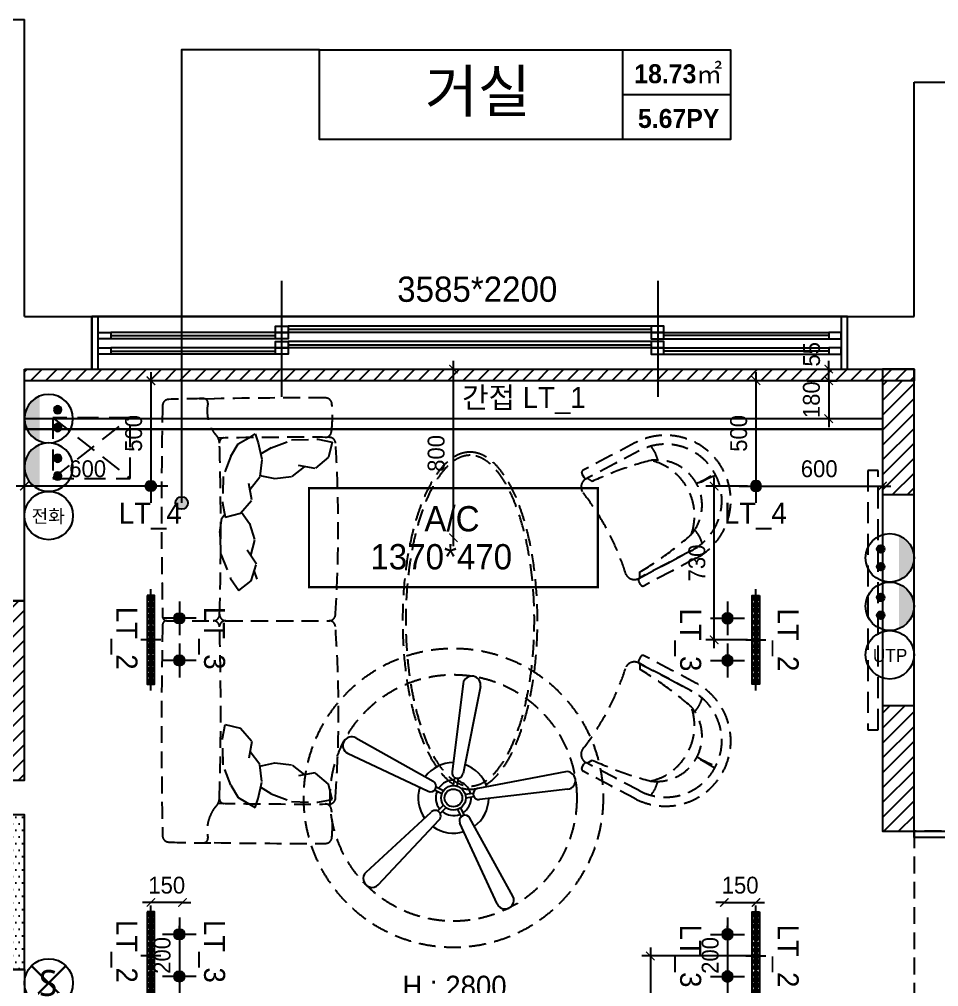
# Model space of a CAD drawing. Header units: inches. Extents: x 45519 to 207552, y -100391 to 47052.
# Drawn here: x 178344 to 182705, y 28313 to 32904 of the extents above; entities that cross this region are included whole.
import ezdxf
from ezdxf.enums import TextEntityAlignment as Align

# ---------------------------------------------------------------- set-up
doc = ezdxf.new("R2010")
doc.units = ezdxf.units.IN
doc.header["$LTSCALE"] = 100
doc.header["$MEASUREMENT"] = 0
doc.header["$PDSIZE"] = 700.071425
for name, pattern in [('DASHEDX2', [1.5, 1, -0.5]), ('DH-HID2', [1.2, 0.8, -0.4]), ('HID', [2.3, 1.5, -0.8]), ('HID2', [1, 0.5, -0.5])]:
    doc.linetypes.add(name, pattern=pattern)
for name, color, linetype in [('0-ELC TEXT', 7, 'Continuous'), ('03-TEXT', 3, 'Continuous'), ('03-WAL NEW', 3, 'Continuous'), ('06-FUR', 6, 'Continuous'), ('06-LIGHT', 4, 'Continuous'), ('07-DIM WAL', 5, 'Continuous'), ('08-HAT', 8, 'Continuous'), ('2-con', 2, 'Continuous'), ('3.기호.계단선', 30, 'Continuous'), ('4-win', 4, 'Continuous'), ('CEIL-LIGHT', 7, 'Continuous'), ('CO-DO-FR', 7, 'Continuous'), ('CO-DOOR', 8, 'Continuous'), ('FU-FURM', 251, 'DH-HID2'), ('RC-LIGHT', 7, 'Continuous'), ('도면층4', 4, 'Continuous'), ('도면층5', 5, 'Continuous'), ('설비', 140, 'Continuous')]:
    doc.layers.add(name, color=color, linetype=linetype)
doc.styles.add('HY 울릉도 L', font='')
doc.styles.add('넥슨고딕', font='NEXONLv1GothicBold.ttf')
doc.styles.add('코레일둥고', font='Korail_Round_Gothic_Medium.ttf')
doc.styles.get('HY 울릉도 L').set_extended_font_data('HY울릉도L')
doc.dimstyles.new('40', dxfattribs={"dimscale": 40, "dimtxt": 2, "dimasz": 1, "dimexe": 1, "dimexo": 1, "dimgap": 1, "dimtad": 1, "dimdec": 0, "dimrnd": 0.05, "dimdsep": 46, "dimlunit": 6, "dimtxsty": 'HY 울릉도 L', "dimblk": 'ARCHTICK', "dimcen": 2.5, "dimdle": 1, "dimclrd": 133, "dimclre": 133, "dimclrt": 30, "dimadec": 0, "dimazin": 0, "dimtfac": 1, "dimtdec": 0, "dimtix": 1, "dimtmove": 2, "dimatfit": 3, "dimldrblk": 'ARCHTICK', "dimfxl": 0, "dimlwd": -1, "dimlwe": -1, "dimarcsym": 0})
pattern_1 = [(45, (69203.706, 3807.85), (-35.355339, 35.355339), [])]

# ---------------------------------------------------------------- blocks, each defined once
blk = doc.blocks.new('CELILNGPAN')
at = {"layer": '06-FUR', "color": 6}
for p, q in [((48717.2, -3709.4), (48676.4, -4034.6)), ((48781.1, -3721), (48717.1, -4041.2)), ((48322.4, -3909.7), (48607.1, -4069.5)), ((48291.6, -3966.9), (48588.2, -4106.2)), ((48682.4, -4085.6), (48687.2, -4056.2)), ((48695.2, -4087.7), (48700, -4058.3)), ((49093.7, -4034.6), (48771.7, -4096.2)), ((48644.6, -4104.7), (48618.1, -4091.1)), ((48638.6, -4116.2), (48612.1, -4102.6)), ((48725.1, -4117.8), (48754.5, -4113.2)), ((48727, -4130.6), (48756.5, -4126)), ((49102.3, -4098.9), (48778, -4137)), ((48645.1, -4158.1), (48623.9, -4179.1)), ((48360.1, -4404.3), (48600.1, -4182.9)), ((48654.2, -4167.3), (48633.1, -4188.3)), ((48696.1, -4174.1), (48709.5, -4200.7)), ((48707.7, -4168.3), (48721.1, -4194.9)), ((48404.9, -4451.3), (48629.1, -4212.2)), ((48842.1, -4521.2), (48705.7, -4224.6)), ((48900.6, -4493.1), (48742.5, -4206))]:
    blk.add_line(p, q, dxfattribs=at)
for radius in [45.4, 32.5]:
    blk.add_circle((48681.6, -4131), radius, dxfattribs=at)
for centre, radius, start, end in [((48749.2, -3715.2), 32.5, 349.67, 169.67), ((48307, -3938.3), 32.5, 61.67, 241.67), ((48681.6, -4131), 129.8, 90.4651, 143.078), ((48681.6, -4131), 129.8, 18.4651, 71.078), ((48696.7, -4037.9), 20.6, 170.7734, 350.7734), ((49098, -4066.8), 32.5, 277.67, 97.67), ((48681.6, -4131), 129.8, 162.4651, 215.078), ((48597.7, -4087.9), 20.6, 242.7734, 62.7734), ((48681.6, -4131), 64.9, 86.5125, 147.0342), ((48681.6, -4131), 64.9, 14.5125, 75.0342), ((48681.6, -4131), 64.9, 158.5125, 219.0342), ((48681.6, -4131), 64.9, 302.5125, 3.0342), ((48774.9, -4116.6), 20.6, 98.7734, 278.7734), ((48681.6, -4131), 129.8, 306.4651, 359.078), ((48614.6, -4197.5), 20.6, 314.7734, 134.7734), ((48681.6, -4131), 64.9, 230.5125, 291.0342), ((48724.1, -4215.3), 20.6, 26.7734, 206.7734), ((48681.6, -4131), 129.8, 234.4651, 287.078), ((48382.5, -4427.8), 32.5, 133.67, 313.67), ((48871.4, -4507.2), 32.5, 205.67, 25.67)]:
    blk.add_arc(centre, radius, start, end, dxfattribs=at)
blk = doc.blocks.new('_ArchTick')
at = {"color": 0, "linetype": 'ByBlock', "const_width": 0.15}
blk.add_lwpolyline([(-0.5, -0.5), (0.5, 0.5)], dxfattribs=at)
blk = doc.blocks.new('*D175')
at = {"layer": '07-DIM WAL', "color": 133}
for p, q in [((180402.9, 30403.8), (180402.9, 31283.8)), ((180442.9, 31243.8), (180442.9, 31243.8)), ((180442.9, 30443.8), (180442.9, 30443.8))]:
    blk.add_line(p, q, dxfattribs=at)
at = {"layer": 'Defpoints', "color": 0}
for p in [(180402.9, 31243.8), (180402.9, 31243.8), (180402.9, 30443.8)]:
    blk.add_point(p, dxfattribs=at)
at = {"layer": '07-DIM WAL', "color": 133, "xscale": 40, "yscale": 40, "zscale": 40}
for p, rotation in [((180402.9, 31243.8), 90), ((180402.9, 30443.8), 270)]:
    blk.add_blockref('_ArchTick', p, dxfattribs=dict(at, rotation=rotation))
at = {"layer": '07-DIM WAL', "color": 30, "insert": (180321.2, 30843.8), "char_height": 80, "attachment_point": 5, "rotation": 90, "style": 'HY 울릉도 L'}
blk.add_mtext('800', dxfattribs=at)
blk = doc.blocks.new('*D177')
at = {"layer": '07-DIM WAL', "color": 133}
for p, q in [((182183.1, 31188.8), (182183.1, 31228.8)), ((182080.7, 31188.8), (182223.1, 31188.8)), ((182183.1, 31188.8), (182183.1, 31008.8)), ((182080.7, 31008.8), (182223.1, 31008.8)), ((182183.1, 31008.8), (182183.1, 30968.8))]:
    blk.add_line(p, q, dxfattribs=at)
at = {"layer": 'Defpoints', "color": 0}
for p in [(182040.7, 31188.8), (182040.7, 31008.8), (182183.1, 31008.8)]:
    blk.add_point(p, dxfattribs=at)
at = {"layer": '07-DIM WAL', "color": 133, "xscale": 40, "yscale": 40, "zscale": 40}
for p, rotation in [((182183.1, 31188.8), 270), ((182183.1, 31008.8), 90)]:
    blk.add_blockref('_ArchTick', p, dxfattribs=dict(at, rotation=rotation))
at = {"layer": '07-DIM WAL', "color": 30, "insert": (182101.3, 31098.8), "char_height": 80, "attachment_point": 5, "rotation": 90, "style": 'HY 울릉도 L'}
blk.add_mtext('180', dxfattribs=at)
blk = doc.blocks.new('*D178')
at = {"layer": '07-DIM WAL', "color": 133}
for p, q in [((182183.1, 31243.8), (182183.1, 31283.8)), ((182183.1, 31188.8), (182183.1, 31243.8)), ((182223.1, 31243.8), (182223.1, 31243.8)), ((182183.1, 31188.8), (182183.1, 31148.8)), ((182223.1, 31188.8), (182223.1, 31188.8))]:
    blk.add_line(p, q, dxfattribs=at)
at = {"layer": 'Defpoints', "color": 0}
for p in [(182183.1, 31243.8), (182183.1, 31243.8), (182183.1, 31188.8)]:
    blk.add_point(p, dxfattribs=at)
at = {"layer": '07-DIM WAL', "color": 133, "xscale": 40, "yscale": 40, "zscale": 40}
for p, rotation in [((182183.1, 31243.8), 270), ((182183.1, 31188.8), 90)]:
    blk.add_blockref('_ArchTick', p, dxfattribs=dict(at, rotation=rotation))
at = {"layer": '07-DIM WAL', "color": 30, "insert": (182102.2, 31314.2), "char_height": 80, "attachment_point": 5, "rotation": 90, "style": 'HY 울릉도 L'}
blk.add_mtext('55', dxfattribs=at)
blk = doc.blocks.new('vudauseh2')
at = {"layer": '08-HAT'}
h = blk.add_hatch(dxfattribs=at)
h.set_pattern_fill('DOTS', color=10, scale=500)
h.set_pattern_definition([(0, (95733.026, -17820), (15.625, 31.25), [0, -31.25])])
h.paths.add_polyline_path([(177517.9, 10573.8), (177767.9, 10573.8), (177767.9, 11308.8), (177517.9, 11308.8)])
at = {"color": 10}
blk.add_lwpolyline([(177517.9, 10573.8), (177767.9, 10573.8), (177767.9, 11308.8), (177517.9, 11308.8)], close=True, dxfattribs=at)
at = {"layer": '2-con'}
for p, q in [((177257.9, 15083.8), (177767.9, 15083.8)), ((177767.9, 13673.8), (177767.9, 15083.8)), ((181987.9, 13673.8), (181987.9, 14785.8)), ((181987.9, 14785.8), (183157.9, 14785.8)), ((177767.9, 13673.8), (178087.9, 13673.8)), ((178087.9, 13423.8), (178087.9, 13673.8)), ((181672.9, 13423.8), (181672.9, 13673.8)), ((181672.9, 13673.8), (181987.9, 13673.8)), ((177767.9, 12323.8), (177767.9, 13423.8)), ((177767.9, 13423.8), (178087.9, 13423.8)), ((181672.9, 13423.8), (181987.9, 13423.8)), ((181987.9, 11230.8), (181987.9, 13423.8)), ((177517.9, 12323.8), (177767.9, 12323.8)), ((181987.9, 11230.8), (182237.9, 11230.8)), ((177767.9, 10573.8), (177767.9, 10428.8))]:
    blk.add_line(p, q, dxfattribs=at)
blk.add_lwpolyline([(177767.9, 10573.8), (174147.9, 10573.8)], dxfattribs=at)
at = {"layer": '4-win'}
for points in [[(178087.9, 13673.8), (178087.9, 13423.8), (181672.9, 13423.8), (181672.9, 13673.8)], [(178087.9, 13673.8), (178087.9, 13423.8), (178117.9, 13423.8), (178117.9, 13673.8)], [(181642.9, 13673.8), (181642.9, 13423.8), (181672.9, 13423.8), (181672.9, 13673.8)]]:
    blk.add_lwpolyline(points, close=True, dxfattribs=at)
at = {"layer": '도면층4'}
for p, q in [((178987.9, 13843), (178987.9, 13293)), ((180772.9, 13843), (180772.9, 13293)), ((178087.9, 13673.8), (181672.9, 13673.8)), ((179019.2, 13613), (180741.6, 13613)), ((178177.9, 13583), (178959.2, 13583)), ((181582.9, 13583), (180801.6, 13583)), ((178177.9, 13509.2), (178959.2, 13509.2)), ((179019.2, 13539.2), (180741.6, 13539.2)), ((181582.9, 13509.2), (180801.6, 13509.2))]:
    blk.add_line(p, q, dxfattribs=at)
for points in [[(178117.9, 13568), (178117.9, 13598), (178177.9, 13598), (178177.9, 13568)], [(178959.2, 13598), (178959.2, 13628), (179019.2, 13628), (179019.2, 13598)], [(178959.2, 13568), (178959.2, 13598), (179019.2, 13598), (179019.2, 13568)], [(180801.6, 13598), (180801.6, 13628), (180741.6, 13628), (180741.6, 13598)], [(180801.6, 13568), (180801.6, 13598), (180741.6, 13598), (180741.6, 13568)], [(181642.9, 13568), (181642.9, 13598), (181582.9, 13598), (181582.9, 13568)], [(178959.2, 13524.2), (178959.2, 13554.2), (179019.2, 13554.2), (179019.2, 13524.2)], [(180801.6, 13524.2), (180801.6, 13554.2), (180741.6, 13554.2), (180741.6, 13524.2)], [(178117.9, 13494.2), (178117.9, 13524.2), (178177.9, 13524.2), (178177.9, 13494.2)], [(178959.2, 13494.2), (178959.2, 13524.2), (179019.2, 13524.2), (179019.2, 13494.2)], [(180801.6, 13494.2), (180801.6, 13524.2), (180741.6, 13524.2), (180741.6, 13494.2)], [(181642.9, 13494.2), (181642.9, 13524.2), (181582.9, 13524.2), (181582.9, 13494.2)]]:
    blk.add_lwpolyline(points, close=True, dxfattribs=at)
at = {"layer": '도면층5'}
for p, q in [((178959.2, 13598), (178177.9, 13598)), ((180741.6, 13628), (179019.2, 13628)), ((180741.6, 13598), (179019.2, 13598)), ((180801.6, 13598), (181582.9, 13598)), ((178959.2, 13568), (178177.9, 13568)), ((180741.6, 13554.2), (179019.2, 13554.2)), ((180801.6, 13568), (181582.9, 13568)), ((178959.2, 13524.2), (178177.9, 13524.2)), ((180741.6, 13524.2), (179019.2, 13524.2)), ((180801.6, 13524.2), (181582.9, 13524.2)), ((178959.2, 13494.2), (178177.9, 13494.2)), ((180801.6, 13494.2), (181582.9, 13494.2))]:
    blk.add_line(p, q, dxfattribs=at)
at = {"layer": '도면층4', "style": '코레일둥고'}
blk.add_text('3585*2200', height=120, dxfattribs=at).set_placement((179536.2, 13743.2))
blk = doc.blocks.new('CJSWJDEH')
at = {"layer": '03-WAL NEW'}
h = blk.add_hatch(dxfattribs=at)
h.set_pattern_fill('_USER', color=256, scale=50, angle=45, pattern_type=0)
h.set_pattern_definition([(45, (50851.974, 3807.85), (-35.355339, 35.355339), [])])
h.paths.add_polyline_path([(207639.9, 34996.7), (207489.9, 34996.7), (207489.9, 34455.2), (207639.9, 34455.2)])
h.paths.add_polyline_path([(207639.9, 33455.2), (207489.9, 33455.2), (207489.9, 32858.7), (207639.9, 32858.7)])
h = blk.add_hatch(dxfattribs=at)
h.set_pattern_fill('_USER', color=256, scale=50, angle=45, pattern_type=0)
h.set_pattern_definition(pattern_1)
h.paths.add_polyline_path([(203169.9, 33101.7), (203419.9, 33101.7), (203419.9, 33951.7), (203169.9, 33951.7)])
at = {"layer": '3.기호.계단선'}
h = blk.add_hatch(dxfattribs=at)
h.set_pattern_fill('_USER', color=8, scale=50, angle=45, pattern_type=0)
h.set_pattern_definition(pattern_1)
h.paths.add_polyline_path([(203419.9, 35051.7), (207639.9, 35051.7), (207639.9, 34996.7), (203419.9, 34996.7)])
at = {"layer": '03-WAL NEW'}
blk.add_lwpolyline([(207639.9, 35051.7), (207489.9, 35051.7), (207489.9, 32858.7), (207639.9, 32858.7)], dxfattribs=at)
for points in [[(207489.9, 33455.2), (207639.9, 33455.2), (207639.9, 34455.2), (207489.9, 34455.2)], [(203169.9, 33101.7), (203419.9, 33101.7), (203419.9, 33951.7), (203169.9, 33951.7)]]:
    blk.add_lwpolyline(points, close=True, dxfattribs=at)
at = {"layer": '06-FUR', "color": 8, "linetype": 'DASHEDX2'}
for p, q in [((203554.3, 34532.1), (203921.3, 34820.1)), ((203554.3, 34820.1), (203921.3, 34532.1)), ((203921.3, 34820.1), (203554.3, 34820.1)), ((203554.3, 34820.1), (203554.3, 34532.1)), ((203921.3, 34532.1), (203921.3, 34820.1)), ((203554.3, 34532.1), (203921.3, 34532.1))]:
    blk.add_line(p, q, dxfattribs=at)
blk.add_lwpolyline([(207419.9, 33340.2), (207469.9, 33340.2), (207469.9, 34570.2), (207419.9, 34570.2)], close=True, dxfattribs=at)
at = {"layer": '3.기호.계단선', "color": 8}
blk.add_lwpolyline([(203419.9, 35051.7), (207639.9, 35051.7), (207639.9, 34996.7), (203419.9, 34996.7), (203419.9, 35051.7)], dxfattribs=at)
at = {"layer": 'CO-DO-FR', "color": 8}
blk.add_lwpolyline([(207639.9, 32828.7), (207639.9, 32858.7), (207889.9, 32858.7), (207889.9, 32828.7)], close=True, dxfattribs=at)
at = {"layer": 'CO-DOOR', "color": 8, "linetype": 'DH-HID2'}
blk.add_lwpolyline([(207639.9, 31958.7), (207889.9, 31958.7), (207889.9, 32858.7), (207639.9, 32858.7), (207639.9, 31958.7), (207639.9, 31958.7)], dxfattribs=at)
at = {"layer": 'FU-FURM', "color": 8}
for p, q in [((204248.7, 34911.6), (204319.6, 34911.4)), ((204434.5, 34696.4), (204495.3, 34732.3)), ((204495.3, 34732.3), (204514.8, 34743.9)), ((204514.8, 34743.9), (204528.7, 34702.2)), ((204590.8, 34678.7), (204687.4, 34715.7)), ((204687.4, 34715.7), (204812.1, 34719.3)), ((204812.1, 34719.3), (204879.8, 34705.8)), ((204399.7, 34638.5), (204434.5, 34696.4)), ((204528.7, 34702.2), (204546, 34621.4)), ((204590.8, 34678.7), (204540.2, 34648.2)), ((204879.8, 34705.8), (204861.8, 34633.6)), ((206315.9, 34701.7), (206201.5, 34641.3)), ((206335.8, 34664.1), (206221.4, 34603.7)), ((204399.7, 34638.5), (204362.6, 34541.8)), ((204546, 34621.4), (204536, 34539.4)), ((204861.8, 34633.6), (204798.6, 34579.4)), ((206201.5, 34641.3), (206069.6, 34571.6)), ((204689.9, 34542.4), (204748.9, 34588.4)), ((204798.6, 34579.4), (204699.2, 34597.5)), ((206221.4, 34603.7), (206089.5, 34534)), ((204362.6, 34541.8), (204359, 34417.2)), ((204498.9, 34430.7), (204480.9, 34530)), ((204536, 34539.4), (204489.9, 34480.4)), ((204537, 34547.6), (204607.9, 34532.4)), ((204607.9, 34532.4), (204689.9, 34542.4)), ((206064.6, 34555.2), (206073.1, 34539.1)), ((206089.5, 34534), (206112.7, 34518.7)), ((204359, 34417.2), (204372.6, 34349.4)), ((204444.8, 34367.5), (204498.9, 34430.7)), ((204347, 34276.9), (204356, 34343.9)), ((204356, 34343.9), (204369.9, 34363)), ((204372.6, 34349.4), (204444.8, 34367.5)), ((204449.6, 34373.2), (204488, 34319.4)), ((204488, 34319.4), (204511.4, 34240.2)), ((204347, 34276.9), (204351.4, 34173.5)), ((204520.7, 34125.7), (204464.6, 34209.7)), ((204511.4, 34240.2), (204492.7, 34167.7)), ((204351.4, 34173.5), (204397.7, 34057.7)), ((206585.6, 34191.5), (206471.2, 34131.1)), ((206471.2, 34131.1), (206585.6, 34191.5)), ((204496.1, 34046.2), (204520.7, 34125.7)), ((206333.9, 34058.5), (206471.2, 34131.1)), ((206471.2, 34131.1), (206339.3, 34061.3)), ((206605.4, 34153.9), (206491.1, 34093.5)), ((204510.2, 34091.7), (204522.2, 34055.6)), ((206339.3, 34061.3), (206339.8, 34089.1)), ((206491.1, 34093.5), (206359.2, 34023.8)), ((204397.7, 34057.7), (204437, 34000.9)), ((204437, 34000.9), (204496.1, 34046.2)), ((206342.8, 34028.8), (206334.3, 34044.9)), ((204095.1, 33857.7), (204315.8, 33857.7)), ((204095.1, 33857.7), (204315.3, 33857.7)), ((204374.6, 33857.7), (204865.2, 33857.7)), ((204375.5, 33857.7), (204865.2, 33857.7)), ((206333.9, 33656.9), (206471.2, 33584.3)), ((206342.8, 33686.5), (206334.3, 33670.4)), ((206339.3, 33654), (206339.8, 33626.3)), ((206471.2, 33584.3), (206339.3, 33654)), ((206491.1, 33621.9), (206359.2, 33691.6)), ((206605.4, 33561.4), (206491.1, 33621.9)), ((206585.6, 33523.8), (206471.2, 33584.3)), ((206471.2, 33584.3), (206585.6, 33523.8)), ((204359, 33298.1), (204372.6, 33365.9)), ((204372.6, 33365.9), (204444.8, 33347.8)), ((204444.8, 33347.8), (204498.9, 33284.6)), ((204362.6, 33173.5), (204359, 33298.1)), ((204498.9, 33284.6), (204480.9, 33185.3)), ((204536, 33175.9), (204489.9, 33235)), ((206089.5, 33181.3), (206112.7, 33196.6)), ((204399.7, 33076.9), (204362.6, 33173.5)), ((204546, 33093.9), (204536, 33175.9)), ((204537, 33167.8), (204607.9, 33183)), ((204607.9, 33183), (204689.9, 33172.9)), ((204689.9, 33172.9), (204748.9, 33126.9)), ((206064.6, 33160.2), (206073.1, 33176.3)), ((206221.4, 33111.6), (206089.5, 33181.3)), ((204798.6, 33135.9), (204699.2, 33117.9)), ((204861.8, 33081.8), (204798.6, 33135.9)), ((206201.5, 33074), (206069.6, 33143.7)), ((206335.8, 33051.2), (206221.4, 33111.6)), ((204399.7, 33076.9), (204434.5, 33018.9)), ((204528.7, 33013.2), (204546, 33093.9)), ((204590.8, 33036.6), (204540.2, 33067.1)), ((204879.8, 33009.5), (204861.8, 33081.8)), ((206315.9, 33013.6), (206201.5, 33074)), ((204434.5, 33018.9), (204495.3, 32983)), ((204514.8, 32971.4), (204528.7, 33013.2)), ((204590.8, 33036.6), (204687.4, 32999.6)), ((204812.1, 32996), (204879.8, 33009.5)), ((204495.3, 32983), (204514.8, 32971.4)), ((204687.4, 32999.6), (204812.1, 32996))]:
    blk.add_line(p, q, dxfattribs=at)
for centre, radius, start, end in [((204104.9, 34877.9), 30, 90, 178.6153), ((204268.7, 31271.9), 3639.7, 89.9738, 92.5801), ((204270.4, 34891.6), 20, 354.9218, 89.9788), ((204468.4, 34853.9), 181.7, 168.5844, 212.4122), ((204730.8, 12488.1), 22427, 89.70074, 91.05052), ((204848.5, 34884.8), 30, 4.6513, 91.0673), ((229706.2, 34384), 25636.1, 178.89434, 181.13163), ((204267.2, 34830), 613.8, 352.9582, 5.3518), ((204367.8, 34784.9), 60, 208.3433, 226.5767), ((204846.6, 34758), 30, 268.9375, 353.8803), ((204285.3, 34697.8), 60, 2.2668, 46.5767), ((204744.4, 12914.3), 21813.9, 89.67978, 91.06472), ((204365.1, 34704.9), 20, 90, 180), ((204866.2, 34697.9), 30, 4.8447, 89.7024), ((206460.7, 34427.8), 309.8, 297.8591, 117.8591), ((189950.3, 34284.8), 14401, 358.41541, 1.6528), ((198411, 34300.6), 6497.4, 356.33333, 3.52821), ((206460.7, 34427.8), 267.3, 297.8591, 117.8591), ((206285, 34592), 141.6, 11.5694, 41.5397), ((206814, 33000.1), 1672.8, 104.6398, 114.7879), ((206419.5, 34405.6), 214.8, 319.804, 97.5617), ((206328.6, 34355.9), 270, 340.766, 76.5997), ((206075.3, 34560.8), 12.2, 117.8591, 207.8591), ((206104.9, 34491.7), 44.6, 117.8591, 207.8591), ((206083.8, 34544.7), 12.2, 207.8591, 297.8591), ((206430.4, 34922.6), 449.6, 293.2027, 305.8783), ((206852.5, 34124.1), 449.6, 109.8399, 122.5137), ((205082, 33699.1), 1250.1, 17.5952, 38.123), ((205480, 35524), 1672.8, 300.9303, 311.2813), ((206497.4, 34190.2), 141.6, 14.1785, 43.8361), ((206313, 34097.8), 44.6, 207.8591, 297.8591), ((206345, 34050.6), 12.2, 117.8591, 207.8591), ((206353.5, 34034.5), 12.2, 207.8591, 297.8591), ((204315.8, 33887.7), 30, 270, 357.9269), ((204375.5, 33887.7), 30, 177.7521, 270), ((204865.2, 33887.7), 30, 270, 354.9651), ((229680.9, 33331.6), 25610.8, 178.86781, 181.10619), ((204095.1, 33877.7), 20, 180, 270), ((204095.1, 33837.7), 20, 90, 180), ((204315.3, 33827.7), 30, 2.181, 90), ((204374.6, 33827.7), 30, 90, 168.9461), ((204865.2, 33827.7), 30, 5.7889, 90), ((190431.2, 33423.7), 13920, 358.31346, 1.66786), ((199393.5, 33424.9), 5516.5, 355.7319, 4.218), ((206313, 33617.5), 44.6, 62.1409, 152.1409), ((206345, 33664.7), 12.2, 152.1409, 242.1409), ((206353.5, 33680.8), 12.2, 62.1409, 152.1409), ((205082, 34016.2), 1250.1, 321.877, 342.4048), ((205480, 32191.4), 1672.8, 48.7187, 59.0697), ((206460.7, 33287.5), 309.8, 242.1409, 62.1409), ((206460.7, 33287.5), 267.3, 242.1409, 62.1409), ((206497.4, 33525.1), 141.6, 316.1639, 345.8215), ((206328.6, 33359.5), 270, 283.4003, 19.234), ((206419.5, 33309.8), 214.8, 262.4383, 40.196), ((206104.9, 33223.6), 44.6, 152.1409, 242.1409), ((206814, 34715.2), 1672.8, 245.2121, 255.3602), ((206430.4, 32792.7), 449.6, 54.1217, 66.7973), ((206852.5, 33591.2), 449.6, 237.4863, 250.1601), ((206075.3, 33154.5), 12.2, 152.1409, 242.1409), ((206083.8, 33170.6), 12.2, 62.1409, 152.1409), ((206285, 33123.3), 141.6, 318.4603, 348.4306), ((204285.3, 33018), 60, 313.4233, 357.7332), ((204365.1, 33010.9), 20, 180, 270), ((204866.2, 33018), 30, 270.2976, 355.1553), ((204367.8, 32930.9), 60, 133.4233, 151.6567), ((204744.4, 54801.5), 21813.9, 268.93528, 270.32022), ((204846.6, 32957.9), 30, 6.1197, 91.0625), ((204468.4, 32862), 181.7, 147.5878, 191.4156), ((204267.2, 32885.8), 613.8, 354.6482, 7.0418), ((204104.9, 32837.4), 30, 181.3847, 270), ((204270.4, 32824.2), 20, 270.0212, 5.0782), ((204848.5, 32831), 30, 268.9327, 355.3487), ((204259, 36201.4), 3397.5, 267.4006, 271.0228), ((204730.8, 55227.7), 22427, 268.94948, 270.29926)]:
    blk.add_arc(centre, radius, start, end, dxfattribs=at)
at = {"layer": 'FU-FURM', "color": 8, "extrusion": (0, 0, -1)}
blk.add_ellipse((205533.7, 33857.7), major_axis=(0, 800), ratio=0.4, dxfattribs=at)
at = {"layer": 'FU-FURM', "color": 8}
blk.add_open_spline([(205533.7, 34642.7), (205542.8, 34642.7), (205551.8, 34641.6), (205570, 34637.2), (205579.1, 34633.9), (205597.4, 34625), (205606.6, 34619.4), (205624.8, 34605.9), (205634, 34597.9), (205652, 34579.7), (205660.9, 34569.5), (205678.4, 34546.7), (205686.9, 34534.2), (205703.6, 34507.2), (205711.7, 34492.5), (205727.4, 34461.4), (205735, 34444.8), (205749.4, 34409.9), (205756.3, 34391.5), (205772.2, 34345), (205780.8, 34316.1), (205796.4, 34255.5), (205803.3, 34223.8), (205815.4, 34158.3), (205820.6, 34124.5), (205829.1, 34055.5), (205832.3, 34020.2), (205837, 33948.9), (205838.3, 33912.8), (205839, 33840.5), (205838.3, 33804.3), (205835.1, 33732.5), (205832.5, 33696.9), (205825.4, 33626.9), (205820.8, 33592.5), (205810, 33525.6), (205803.6, 33493.1), (205789.3, 33430.7), (205781.2, 33400.7), (205763.6, 33343.9), (205754.1, 33317), (205733.6, 33266.9), (205722.7, 33243.7), (205699.9, 33201.3), (205688, 33182.2), (205666.2, 33152.3), (205656.6, 33140.7), (205637, 33120.2), (205627.2, 33111.3), (205607.3, 33096.3), (205597.3, 33090.2), (205579.3, 33081.6), (205571.3, 33078.6), (205555.4, 33074.5), (205547.5, 33073.2), (205531.6, 33072.4), (205523.7, 33072.8), (205507.8, 33075.3), (205499.9, 33077.5), (205483.9, 33083.4), (205475.9, 33087.2), (205459.8, 33096.7), (205451.8, 33102.3), (205435.8, 33115.4), (205427.9, 33122.8), (205412.2, 33139.4), (205404.4, 33148.6), (205389.1, 33168.7), (205381.6, 33179.6), (205363.6, 33208.3), (205353.4, 33226.9), (205333.8, 33267.3), (205324.5, 33289), (205306.9, 33335.3), (205298.7, 33359.8), (205283.4, 33411.2), (205276.4, 33438.1), (205263.8, 33493.9), (205258.1, 33522.7), (205248.2, 33582), (205244, 33612.4), (205237, 33674.3), (205234.3, 33705.8), (205230.4, 33769.4), (205229.3, 33801.5), (205228.5, 33865.8), (205228.9, 33898), (205231.2, 33962.1), (205233.2, 33994), (205238.6, 34056.8), (205242.1, 34087.8), (205250.5, 34148.5), (205255.5, 34178.2), (205266.8, 34235.9), (205273.2, 34263.8), (205287.1, 34317.5), (205294.8, 34343.2), (205311.2, 34392.2), (205320, 34415.3), (205338.7, 34458.7), (205348.5, 34478.9), (205368.9, 34516.1), (205379.6, 34533), (205401.4, 34563.4), (205412.7, 34576.8), (205433, 34597.5), (205442, 34605.4), (205460.2, 34618.9), (205469.2, 34624.5), (205487.4, 34633.5), (205496.4, 34636.9), (205514.4, 34641.4), (205523.4, 34642.5), (205532.8, 34642.7), (205533.3, 34642.7), (205533.7, 34642.7)], degree=3, knots=[0, 0, 0, 0, 0.096006, 0.096006, 0.192013, 0.192013, 0.288019, 0.288019, 0.384026, 0.384026, 0.480032, 0.480032, 0.576039, 0.576039, 0.672045, 0.672045, 0.768052, 0.768052, 0.864058, 0.864058, 1.000623, 1.000623, 1.137188, 1.137188, 1.273752, 1.273752, 1.410317, 1.410317, 1.546881, 1.546881, 1.683446, 1.683446, 1.820011, 1.820011, 1.956575, 1.956575, 2.09314, 2.09314, 2.229705, 2.229705, 2.366269, 2.366269, 2.502834, 2.502834, 2.639398, 2.639398, 2.743847, 2.743847, 2.848296, 2.848296, 2.952744, 2.952744, 3.036859, 3.036859, 3.120973, 3.120973, 3.205087, 3.205087, 3.289202, 3.289202, 3.373316, 3.373316, 3.45743, 3.45743, 3.541545, 3.541545, 3.625659, 3.625659, 3.709774, 3.709774, 3.831324, 3.831324, 3.952874, 3.952874, 4.074424, 4.074424, 4.195974, 4.195974, 4.317525, 4.317525, 4.439075, 4.439075, 4.560625, 4.560625, 4.682175, 4.682175, 4.803725, 4.803725, 4.925276, 4.925276, 5.046826, 5.046826, 5.168376, 5.168376, 5.289926, 5.289926, 5.411476, 5.411476, 5.533027, 5.533027, 5.654577, 5.654577, 5.776127, 5.776127, 5.897677, 5.897677, 5.992828, 5.992828, 6.087979, 6.087979, 6.18313, 6.18313, 6.278281, 6.278281, 6.283185, 6.283185, 6.283185, 6.283185], dxfattribs=at)
blk.add_blockref('vudauseh2', (25652, 21627.9))
blk = doc.blocks.new('egoo')
at = {"layer": '설비'}
h = blk.add_hatch(color=140, dxfattribs=at)
edge = h.paths.add_edge_path()
edge.add_arc((1015645.3, 443433.7), 22.3, 0, 360)
h = blk.add_hatch(color=140, dxfattribs=at)
edge = h.paths.add_edge_path()
edge.add_arc((1015747.7, 443433.7), 22.3, 0, 360)
h = blk.add_hatch(color=140, dxfattribs=at)
edge = h.paths.add_edge_path()
edge.add_line((1015826.3, 443329.1), (1015566.6, 443329.1))
edge.add_ellipse((1015696.5, 443381.5), major_axis=(99, 99), ratio=1, start_angle=156.9578, end_angle=293.0422)
at = {"layer": '설비', "color": 140}
for centre, radius in [((1015696.5, 443381.5), 140), ((1015645.3, 443433.7), 22.3), ((1015747.7, 443433.7), 22.3)]:
    blk.add_circle(centre, radius, dxfattribs=at)
blk = doc.blocks.new('SW')
at = {"layer": '설비', "color": 140}
blk.add_circle((11533254.1, -14277699.4), 184, dxfattribs=at)
at = {"layer": '설비', "color": 140, "insert": (11533320, -14277600.8), "char_height": 197.143, "attachment_point": 3, "style": '코레일둥고'}
blk.add_mtext_dynamic_manual_height_columns('{\\fMalgun Gothic|b0|i0|c129|p50;S}', width=314.327, gutter_width=2.19, heights=[0], dxfattribs=at)
blk = doc.blocks.new('15RN')
at = {"linetype": 'Continuous'}
h = blk.add_hatch(color=4, dxfattribs=at)
h.dxf.hatch_style = 1
edge = h.paths.add_edge_path()
edge.add_arc((178902.9, 29403.8), 11.1, -90, 270)
h = blk.add_hatch(color=4, dxfattribs=at)
h.dxf.hatch_style = 1
edge = h.paths.add_edge_path()
edge.add_arc((178902.9, 29376.3), 11.1, -90, 270)
h = blk.add_hatch(color=4, dxfattribs=at)
h.dxf.hatch_style = 1
edge = h.paths.add_edge_path()
edge.add_arc((178902.9, 29348.8), 11.1, 90, 450, ccw=False)
h = blk.add_hatch(color=4, dxfattribs=at)
h.dxf.hatch_style = 1
edge = h.paths.add_edge_path()
edge.add_arc((178902.9, 29321.4), 11.1, 90, 450, ccw=False)
h = blk.add_hatch(color=4, dxfattribs=at)
h.dxf.hatch_style = 1
edge = h.paths.add_edge_path()
edge.add_arc((178902.9, 29293.9), 11.1, 90, 450, ccw=False)
h = blk.add_hatch(color=4, dxfattribs=at)
h.dxf.hatch_style = 1
edge = h.paths.add_edge_path()
edge.add_arc((178902.9, 29263.8), 11.1, -90, 270)
h = blk.add_hatch(color=4, dxfattribs=at)
h.dxf.hatch_style = 1
edge = h.paths.add_edge_path()
edge.add_arc((178902.9, 29236.3), 11.1, -90, 270)
h = blk.add_hatch(color=4, dxfattribs=at)
h.dxf.hatch_style = 1
edge = h.paths.add_edge_path()
edge.add_arc((178902.9, 29208.8), 11.1, 90, 450, ccw=False)
h = blk.add_hatch(color=4, dxfattribs=at)
h.dxf.hatch_style = 1
edge = h.paths.add_edge_path()
edge.add_arc((178902.9, 29181.4), 11.1, 90, 450, ccw=False)
h = blk.add_hatch(color=4, dxfattribs=at)
h.dxf.hatch_style = 1
edge = h.paths.add_edge_path()
edge.add_arc((178902.9, 29153.9), 11.1, 90, 450, ccw=False)
h = blk.add_hatch(color=4, dxfattribs=at)
h.dxf.hatch_style = 1
edge = h.paths.add_edge_path()
edge.add_arc((178902.9, 29123.8), 11.1, -90, 270)
h = blk.add_hatch(color=4, dxfattribs=at)
h.dxf.hatch_style = 1
edge = h.paths.add_edge_path()
edge.add_arc((178902.9, 29096.3), 11.1, -90, 270)
h = blk.add_hatch(color=4, dxfattribs=at)
h.dxf.hatch_style = 1
edge = h.paths.add_edge_path()
edge.add_arc((178902.9, 29068.8), 11.1, 90, 450, ccw=False)
h = blk.add_hatch(color=4, dxfattribs=at)
h.dxf.hatch_style = 1
edge = h.paths.add_edge_path()
edge.add_arc((178902.9, 29041.4), 11.1, 90, 450, ccw=False)
h = blk.add_hatch(color=4, dxfattribs=at)
h.dxf.hatch_style = 1
edge = h.paths.add_edge_path()
edge.add_arc((178902.9, 29013.9), 11.1, 90, 450, ccw=False)
at = {"color": 1, "linetype": 'Continuous'}
for p, q in [((178902.9, 28968.8), (178902.9, 29448.8)), ((178950.4, 29208.8), (178855.4, 29208.8))]:
    blk.add_line(p, q, dxfattribs=at)
at = {"color": 4, "linetype": 'Continuous'}
for centre, radius in [((178902.9, 29403.8), 12.2), ((178902.9, 29376.3), 12.2), ((178902.9, 29403.8), 11.1), ((178902.9, 29376.3), 11.1), ((178902.9, 29348.8), 12.2), ((178902.9, 29348.8), 11.1), ((178902.9, 29321.4), 12.2), ((178902.9, 29293.9), 12.2), ((178902.9, 29321.4), 11.1), ((178902.9, 29293.9), 11.1), ((178902.9, 29263.8), 12.2), ((178902.9, 29236.3), 12.2), ((178902.9, 29263.8), 11.1), ((178902.9, 29236.3), 11.1), ((178902.9, 29208.8), 12.2), ((178902.9, 29208.8), 11.1), ((178902.9, 29181.4), 12.2), ((178902.9, 29153.9), 12.2), ((178902.9, 29181.4), 11.1), ((178902.9, 29153.9), 11.1), ((178902.9, 29123.8), 12.2), ((178902.9, 29096.3), 12.2), ((178902.9, 29123.8), 11.1), ((178902.9, 29096.3), 11.1), ((178902.9, 29068.8), 12.2), ((178902.9, 29068.8), 11.1), ((178902.9, 29041.4), 12.2), ((178902.9, 29013.9), 12.2), ((178902.9, 29041.4), 11.1), ((178902.9, 29013.9), 11.1)]:
    blk.add_circle(centre, radius, dxfattribs=at)
at = {"layer": 'RC-LIGHT'}
blk.add_lwpolyline([(178885.4, 29418.8), (178885.4, 28998.8), (178920.4, 28998.8), (178920.4, 29418.8)], close=True, dxfattribs=at)
blk = doc.blocks.new('1')
at = {"linetype": 'Continuous'}
h = blk.add_hatch(color=4, dxfattribs=at)
h.dxf.hatch_style = 1
edge = h.paths.add_edge_path()
edge.add_arc((11539653.5, -14273503.8), 37.5, 0, 360)
at = {"color": 1, "linetype": 'Continuous'}
for p, q in [((11539653.5, -14273637.1), (11539653.5, -14273370.5)), ((11539520.2, -14273503.8), (11539786.8, -14273503.8))]:
    blk.add_line(p, q, dxfattribs=at)
at = {"color": 4, "linetype": 'Continuous'}
for radius in [41.5, 37.5]:
    blk.add_circle((11539653.5, -14273503.8), radius, dxfattribs=at)
blk = doc.blocks.new('*D334')
at = {"layer": '07-DIM WAL', "color": 133}
for p, q in [((178967.9, 28712.5), (178927.9, 28712.5)), ((179117.9, 28712.5), (178967.9, 28712.5)), ((179117.9, 28712.5), (179157.9, 28712.5))]:
    blk.add_line(p, q, dxfattribs=at)
at = {"layer": 'Defpoints', "color": 0}
for p in [(178967.9, 28712.5), (178967.9, 28712.5), (179117.9, 28712.5)]:
    blk.add_point(p, dxfattribs=at)
at = {"layer": '07-DIM WAL', "color": 133, "xscale": 40, "yscale": 40, "zscale": 40}
blk.add_blockref('_ArchTick', (178967.9, 28712.5), dxfattribs=at)
at = {"layer": '07-DIM WAL', "color": 133, "xscale": 40, "yscale": 40, "zscale": 40, "rotation": 180}
blk.add_blockref('_ArchTick', (179117.9, 28712.5), dxfattribs=at)
at = {"layer": '07-DIM WAL', "color": 30, "insert": (179042.9, 28794.3), "char_height": 80, "attachment_point": 5, "style": 'HY 울릉도 L'}
blk.add_mtext('150', dxfattribs=at)
blk = doc.blocks.new('*D335')
at = {"layer": '07-DIM WAL', "color": 133}
for p, q in [((179102.9, 28561.3), (179102.9, 28601.3)), ((179102.9, 28561.3), (179102.9, 28361.3)), ((179142.9, 28561.3), (179142.9, 28561.3)), ((179102.9, 28361.3), (179102.9, 28321.3)), ((179142.9, 28361.3), (179142.9, 28361.3))]:
    blk.add_line(p, q, dxfattribs=at)
at = {"layer": 'Defpoints', "color": 0}
for p in [(179102.9, 28561.3), (179102.9, 28361.3), (179102.9, 28361.3)]:
    blk.add_point(p, dxfattribs=at)
at = {"layer": '07-DIM WAL', "color": 133, "xscale": 40, "yscale": 40, "zscale": 40}
for p, rotation in [((179102.9, 28561.3), 270), ((179102.9, 28361.3), 90)]:
    blk.add_blockref('_ArchTick', p, dxfattribs=dict(at, rotation=rotation))
at = {"layer": '07-DIM WAL', "color": 30, "insert": (179021.2, 28461.3), "char_height": 80, "attachment_point": 5, "rotation": 90, "style": 'HY 울릉도 L'}
blk.add_mtext('200', dxfattribs=at)
blk = doc.blocks.new('*D336')
at = {"layer": '07-DIM WAL', "color": 133}
for p, q in [((181687.9, 28712.5), (181647.9, 28712.5)), ((181687.9, 28712.5), (181837.9, 28712.5)), ((181837.9, 28712.5), (181877.9, 28712.5))]:
    blk.add_line(p, q, dxfattribs=at)
at = {"layer": 'Defpoints', "color": 0}
for p in [(181687.9, 28712.5), (181837.9, 28712.5), (181837.9, 28712.5)]:
    blk.add_point(p, dxfattribs=at)
at = {"layer": '07-DIM WAL', "color": 133, "xscale": 40, "yscale": 40, "zscale": 40}
blk.add_blockref('_ArchTick', (181687.9, 28712.5), dxfattribs=at)
at = {"layer": '07-DIM WAL', "color": 133, "xscale": 40, "yscale": 40, "zscale": 40, "rotation": 180}
blk.add_blockref('_ArchTick', (181837.9, 28712.5), dxfattribs=at)
at = {"layer": '07-DIM WAL', "color": 30, "insert": (181762.9, 28794.3), "char_height": 80, "attachment_point": 5, "style": 'HY 울릉도 L'}
blk.add_mtext('150', dxfattribs=at)
blk = doc.blocks.new('*D337')
at = {"layer": '07-DIM WAL', "color": 133}
for p, q in [((181702.9, 28561.3), (181702.9, 28601.3)), ((181662.9, 28561.3), (181662.9, 28561.3)), ((181702.9, 28561.3), (181702.9, 28361.3)), ((181702.9, 28361.3), (181702.9, 28321.3)), ((181742.9, 28361.3), (181742.9, 28361.3))]:
    blk.add_line(p, q, dxfattribs=at)
at = {"layer": 'Defpoints', "color": 0}
for p in [(181702.9, 28561.3), (181702.9, 28361.3), (181702.9, 28361.3)]:
    blk.add_point(p, dxfattribs=at)
at = {"layer": '07-DIM WAL', "color": 133, "xscale": 40, "yscale": 40, "zscale": 40}
for p, rotation in [((181702.9, 28561.3), 270), ((181702.9, 28361.3), 90)]:
    blk.add_blockref('_ArchTick', p, dxfattribs=dict(at, rotation=rotation))
at = {"layer": '07-DIM WAL', "color": 30, "insert": (181621.2, 28461.3), "char_height": 80, "attachment_point": 5, "rotation": 90, "style": 'HY 울릉도 L'}
blk.add_mtext('200', dxfattribs=at)
blk = doc.blocks.new('*D338')
at = {"layer": '07-DIM WAL', "color": 133}
for p, q in [((181837.9, 31228.8), (181837.9, 30648.8)), ((181877.9, 31188.8), (181877.9, 31188.8)), ((181877.9, 30688.8), (181877.9, 30688.8))]:
    blk.add_line(p, q, dxfattribs=at)
at = {"layer": 'Defpoints', "color": 0}
for p in [(181837.9, 31188.8), (181837.9, 30688.8), (181837.9, 30688.8)]:
    blk.add_point(p, dxfattribs=at)
at = {"layer": '07-DIM WAL', "color": 133, "xscale": 40, "yscale": 40, "zscale": 40}
for p, rotation in [((181837.9, 31188.8), 90), ((181837.9, 30688.8), 270)]:
    blk.add_blockref('_ArchTick', p, dxfattribs=dict(at, rotation=rotation))
at = {"layer": '07-DIM WAL', "color": 30, "insert": (181756.2, 30938.8), "char_height": 80, "attachment_point": 5, "rotation": 90, "style": 'HY 울릉도 L'}
blk.add_mtext('500', dxfattribs=at)
blk = doc.blocks.new('*D339')
at = {"layer": '07-DIM WAL', "color": 133}
blk.add_line((181797.9, 30688.8), (182477.9, 30688.8), dxfattribs=at)
at = {"layer": 'Defpoints', "color": 0}
for p in [(181837.9, 30688.8), (182437.9, 30688.8), (182437.9, 30688.8)]:
    blk.add_point(p, dxfattribs=at)
at = {"layer": '07-DIM WAL', "color": 133, "xscale": 40, "yscale": 40, "zscale": 40, "rotation": 180}
blk.add_blockref('_ArchTick', (181837.9, 30688.8), dxfattribs=at)
at = {"layer": '07-DIM WAL', "color": 133, "xscale": 40, "yscale": 40, "zscale": 40}
blk.add_blockref('_ArchTick', (182437.9, 30688.8), dxfattribs=at)
at = {"layer": '07-DIM WAL', "color": 30, "insert": (182137.9, 30770.5), "char_height": 80, "attachment_point": 5, "style": 'HY 울릉도 L'}
blk.add_mtext('600', dxfattribs=at)
blk = doc.blocks.new('*D340')
at = {"layer": '07-DIM WAL', "color": 133}
for p, q in [((178967.9, 31228.8), (178967.9, 30648.8)), ((178927.9, 31188.8), (178927.9, 31188.8)), ((178927.9, 30688.8), (178927.9, 30688.8))]:
    blk.add_line(p, q, dxfattribs=at)
at = {"layer": 'Defpoints', "color": 0}
for p in [(178967.9, 31188.8), (178967.9, 30688.8), (178967.9, 30688.8)]:
    blk.add_point(p, dxfattribs=at)
at = {"layer": '07-DIM WAL', "color": 133, "xscale": 40, "yscale": 40, "zscale": 40}
for p, rotation in [((178967.9, 31188.8), 90), ((178967.9, 30688.8), 270)]:
    blk.add_blockref('_ArchTick', p, dxfattribs=dict(at, rotation=rotation))
at = {"layer": '07-DIM WAL', "color": 30, "insert": (178886.2, 30938.8), "char_height": 80, "attachment_point": 5, "rotation": 90, "style": 'HY 울릉도 L'}
blk.add_mtext('500', dxfattribs=at)
blk = doc.blocks.new('*D341')
at = {"layer": '07-DIM WAL', "color": 133}
blk.add_line((179007.9, 30688.8), (178327.9, 30688.8), dxfattribs=at)
at = {"layer": 'Defpoints', "color": 0}
for p in [(178367.9, 30688.8), (178367.9, 30688.8), (178967.9, 30688.8)]:
    blk.add_point(p, dxfattribs=at)
at = {"layer": '07-DIM WAL', "color": 133, "xscale": 40, "yscale": 40, "zscale": 40, "rotation": 180}
blk.add_blockref('_ArchTick', (178367.9, 30688.8), dxfattribs=at)
at = {"layer": '07-DIM WAL', "color": 133, "xscale": 40, "yscale": 40, "zscale": 40}
blk.add_blockref('_ArchTick', (178967.9, 30688.8), dxfattribs=at)
at = {"layer": '07-DIM WAL', "color": 30, "insert": (178667.9, 30770.5), "char_height": 80, "attachment_point": 5, "style": 'HY 울릉도 L'}
blk.add_mtext('600', dxfattribs=at)
blk = doc.blocks.new('*D410')
at = {"layer": '07-DIM WAL', "color": 133}
for p, q in [((181337.1, 28498.8), (181337.1, 27688.8)), ((181845.4, 28458.8), (181297.1, 28458.8)), ((181852.9, 27728.8), (181297.1, 27728.8))]:
    blk.add_line(p, q, dxfattribs=at)
at = {"layer": 'Defpoints', "color": 0}
for p in [(181885.4, 28458.8), (181337.1, 27728.8), (181892.9, 27728.8)]:
    blk.add_point(p, dxfattribs=at)
at = {"layer": '07-DIM WAL', "color": 133, "xscale": 40, "yscale": 40, "zscale": 40}
for p, rotation in [((181337.1, 28458.8), 90), ((181337.1, 27728.8), 270)]:
    blk.add_blockref('_ArchTick', p, dxfattribs=dict(at, rotation=rotation))
at = {"layer": '07-DIM WAL', "color": 30, "insert": (181255.3, 28093.8), "char_height": 80, "attachment_point": 5, "rotation": 90, "style": 'HY 울릉도 L'}
blk.add_mtext('730', dxfattribs=at)
blk = doc.blocks.new('*D411')
at = {"layer": '07-DIM WAL', "color": 133}
for p, q in [((181639.7, 29918.8), (181639.7, 30728.8)), ((181797.9, 30688.8), (181599.7, 30688.8)), ((181797.9, 29958.8), (181599.7, 29958.8))]:
    blk.add_line(p, q, dxfattribs=at)
at = {"layer": 'Defpoints', "color": 0}
for p in [(181639.7, 30688.8), (181837.9, 30688.8), (181837.9, 29958.8)]:
    blk.add_point(p, dxfattribs=at)
at = {"layer": '07-DIM WAL', "color": 133, "xscale": 40, "yscale": 40, "zscale": 40}
for p, rotation in [((181639.7, 30688.8), 90), ((181639.7, 29958.8), 270)]:
    blk.add_blockref('_ArchTick', p, dxfattribs=dict(at, rotation=rotation))
at = {"layer": '07-DIM WAL', "color": 30, "insert": (181557.9, 30323.8), "char_height": 80, "attachment_point": 5, "rotation": 90, "style": 'HY 울릉도 L'}
blk.add_mtext('730', dxfattribs=at)

msp = doc.modelspace()

# ---------------------------------------------------------------- hatches: boundary and pattern name
at = {"layer": '0-ELC TEXT'}
h = msp.add_hatch(color=256, dxfattribs=at)
h.dxf.hatch_style = 1
edge = h.paths.add_edge_path()
edge.add_arc((179113.7, 30608.5), 30, 180, 540)

# ---------------------------------------------------------------- linework, layer by layer
for p, q in [((181207.1, 32334.3), (181207.1, 32758.8)), ((181207.1, 32546.5), (181716.8, 32546.5))]:
    msp.add_line(p, q, dxfattribs=at)
msp.add_lwpolyline([(179767.1, 32758.8), (179113.7, 32758.8), (179113.7, 30608.5)], dxfattribs=at)
msp.add_lwpolyline([(179767.1, 32758.8), (181716.8, 32758.8), (181716.8, 32334.3), (179767.1, 32334.3)], close=True, dxfattribs=at)
msp.add_circle((179113.7, 30608.5), 30, dxfattribs=at)
at = {"layer": '3.기호.계단선', "linetype": 'HID', "const_width": 10}
msp.add_lwpolyline([(179717.9, 30208.8), (181087.9, 30208.8), (181087.9, 30678.8), (179717.9, 30678.8)], close=True, dxfattribs=at)
at = {"layer": 'CEIL-LIGHT'}
msp.add_line((178367.9, 31008.8), (182437.9, 31008.8), dxfattribs=at)
at = {"layer": 'CEIL-LIGHT', "color": 10, "linetype": 'HID2', "const_width": 10}
msp.add_lwpolyline([(182437.9, 30958.8), (178367.9, 30958.8)], dxfattribs=at)
at = {"layer": 'FU-FURM'}
for radius in [710, 585]:
    msp.add_circle((180402.9, 29208.8), radius, dxfattribs=at)
at = {"layer": '설비', "color": 10, "const_width": 10}
for points in [[(178401.6, 28249.2), (178564.2, 28411.8)], [(178564.2, 28249.2), (178401.6, 28411.8)]]:
    msp.add_lwpolyline(points, dxfattribs=at)
at = {"layer": '설비', "color": 140}
for centre in [(178482.9, 30548.8), (182472.9, 29888.1)]:
    msp.add_circle(centre, 115, dxfattribs=at)

# ---------------------------------------------------------------- block references
msp.add_blockref('CJSWJDEH', (-25052, -3807.9))
at = {"layer": '06-LIGHT', "xscale": 1.28918667044311, "yscale": 1.28918667044311, "zscale": 1.28918667044311}
msp.add_blockref('CELILNGPAN', (117643.2, 34534.5), dxfattribs=at)
at = {"layer": 'RC-LIGHT', "yscale": 0.6024096385271789, "zscale": 0.6024096385271789, "rotation": 180}
for p, xscale in [((7130566.4, -8567807.4), 0.6024096385271789), ((-6769760.6, -8567807.4), -0.6024096385271789), ((7130701.4, -8568434.9), 0.6024096385271789), ((-6769895.6, -8568434.9), -0.6024096385271789), ((7130701.4, -8568634.9), 0.6024096385271789), ((-6769895.6, -8568634.9), -0.6024096385271789), ((7130701.4, -8569934.9), 0.6024096385271789), ((-6769895.6, -8569934.9), -0.6024096385271789), ((7130701.4, -8570134.9), 0.6024096385271789), ((-6769895.6, -8570134.9), -0.6024096385271789)]:
    msp.add_blockref('1', p, dxfattribs=dict(at, xscale=xscale))
at = {"layer": 'RC-LIGHT'}
for p in [(65, 750), (65, -750)]:
    msp.add_blockref('15RN', p, dxfattribs=at)
at = {"layer": 'RC-LIGHT', "xscale": -1}
for p in [(360740.8, 750), (360740.8, -750)]:
    msp.add_blockref('15RN', p, dxfattribs=at)
at = {"layer": '설비', "color": 140, "yscale": 0.8214285869294655, "zscale": 0.8214285869294655}
for p, xscale, rotation in [((-185723.3, -803313.3), -0.8214285869294655, 270), ((-185723.3, -803543.3), -0.8214285869294655, 270), ((546679.1, -803974.1), 0.8214285869294655, 90.00000000000001), ((546679.1, -804204.1), 0.8214285869294655, 90.00000000000001)]:
    msp.add_blockref('egoo', p, dxfattribs=dict(at, xscale=xscale, rotation=rotation))
at = {"layer": '설비', "color": 140, "xscale": 0.625, "yscale": 0.625, "zscale": 0.625}
msp.add_blockref('SW', (-7029800.9, 8951892.7), dxfattribs=at)

# ---------------------------------------------------------------- texts
at = {"layer": '0-ELC TEXT', "style": '코레일둥고'}
msp.add_text('H : 2800', height=100, dxfattribs=at).set_placement((180160.7, 28265))
at = {"layer": '03-TEXT'}
for s, height, style, p in [('거실', 200, '코레일둥고', (180518.7, 32463.2)), ('18.73㎡', 90, '넥슨고딕', (181469.3, 32600.7)), ('5.67PY', 90, '넥슨고딕', (181471.2, 32388.4))]:
    msp.add_text(s, height=height, dxfattribs=dict(at, style=style)).set_placement(p, align=Align.CENTER)
at = {"layer": '3.기호.계단선', "style": '코레일둥고'}
for s, p in [('A/C', (180265.1, 30473.7)), ('1370*470', (180008.9, 30293.4))]:
    msp.add_text(s, height=120, dxfattribs=at).set_placement(p)
at = {"layer": '설비', "color": 30, "style": '코레일둥고'}
for s, p in [('간접 LT_1', (180444.3, 31059)), ('LT_4', (178815.9, 30510.6)), ('LT_4', (181685.9, 30510.6))]:
    msp.add_text(s, height=100, dxfattribs=at).set_placement(p)
at = {"layer": '설비', "color": 140, "style": '코레일둥고'}
for s, p in [('전화', (178402.4, 30514.6)), ('UTP', (182392.4, 29853.8))]:
    msp.add_text(s, height=62.5, dxfattribs=at).set_placement(p)
at = {"layer": '설비', "color": 30, "style": '코레일둥고'}
for s, p in [('LT_2', (178803.9, 30115.9)), ('LT_3', (179220, 30115.9)), ('LT_3', (181478.2, 30107.5)), ('LT_2', (181940.7, 30107.5)), ('LT_2', (178803.9, 28629.6)), ('LT_3', (179220, 28629.6)), ('LT_3', (181478.2, 28607.5)), ('LT_2', (181940.7, 28607.5))]:
    msp.add_text(s, height=100, rotation=270, dxfattribs=at).set_placement(p)

# ---------------------------------------------------------------- dimensions: what is measured, and where the dimension line sits
at = {"layer": '07-DIM WAL'}
dim = msp.add_linear_dim(base=(182183.1, 31243.8), p1=(182183.1, 31188.8), p2=(182183.1, 31243.8), angle=90, dimstyle='40', dxfattribs=at)
dim.commit()
dim.dimension.update_dxf_attribs({"geometry": '*D178', "text_midpoint": (182102.2, 31314.2), "dimtype": 160})
for base, p1, p2, angle, picture, middle in [((180402.9, 31243.8), (180402.9, 30443.8), (180402.9, 31243.8), 90, '*D175', (180321.2, 30843.8)), ((178967.9, 30688.8), (178967.9, 31188.8), (178967.9, 30688.8), 90, '*D340', (178886.2, 30938.8)), ((181837.9, 30688.8), (181837.9, 31188.8), (181837.9, 30688.8), 90, '*D338', (181756.2, 30938.8)), ((182183.1, 31008.8), (182040.7, 31188.8), (182040.7, 31008.8), 90, '*D177', (182101.3, 31098.8)), ((178367.9, 30688.8), (178967.9, 30688.8), (178367.9, 30688.8), 180, '*D341', (178667.9, 30770.5)), ((181639.7, 30688.8), (181837.9, 29958.8), (181837.9, 30688.8), 90, '*D411', (181557.9, 30323.8)), ((181837.9, 28712.5), (181687.9, 28712.5), (181837.9, 28712.5), 180, '*D336', (181762.9, 28794.3)), ((179102.9, 28361.3), (179102.9, 28561.3), (179102.9, 28361.3), 90, '*D335', (179021.2, 28461.3)), ((181702.9, 28361.3), (181702.9, 28561.3), (181702.9, 28361.3), 90, '*D337', (181621.2, 28461.3)), ((181337.1, 27728.8), (181885.4, 28458.8), (181892.9, 27728.8), 90, '*D410', (181255.3, 28093.8))]:
    dim = msp.add_linear_dim(base=base, p1=p1, p2=p2, angle=angle, dimstyle='40', dxfattribs=at)
    dim.commit()
    dim.dimension.update_dxf_attribs({"geometry": picture, "text_midpoint": middle})
for base, p1, p2, picture, middle in [((182437.9, 30688.8), (181837.9, 30688.8), (182437.9, 30688.8), '*D339', (182137.9, 30770.5)), ((178967.9, 28712.5), (179117.9, 28712.5), (178967.9, 28712.5), '*D334', (179042.9, 28794.3))]:
    dim = msp.add_linear_dim(base=base, p1=p1, p2=p2, dimstyle='40', dxfattribs=at)
    dim.commit()
    dim.dimension.update_dxf_attribs({"geometry": picture, "text_midpoint": middle})

doc.saveas('drawing.dxf')
